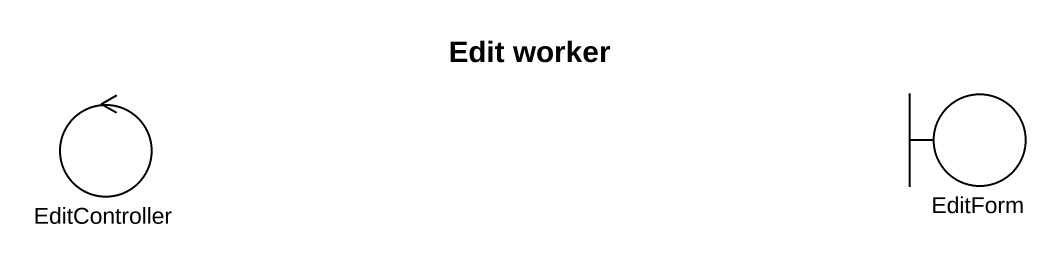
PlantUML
@startuml
title Edit worker
control EditController
boundary EditForm
@enduml
